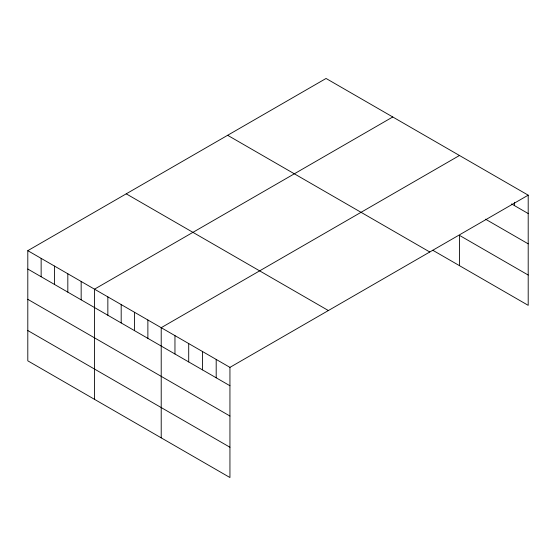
<?xml version="1.0" encoding="UTF-8"?>
<svg xmlns="http://www.w3.org/2000/svg" width="556" height="556" viewBox="0 0 556 556"><rect width="100%" height="100%" fill="white"/><g stroke="black" fill="none" stroke-linecap="round" stroke-linejoin="round"><path stroke-width="0.83" d="M27.8 250.666L229.941 367.37L229.941 477.534L27.8 360.83L27.8 250.666L326.059 78.465L528.2 195.17L528.2 305.334L432.79 250.256M392.765 116.975L94.506 289.176L94.506 399.34M459.471 155.492L161.212 327.686L161.212 437.857M229.941 367.37L528.2 195.17M511.562 203.934L528.2 213.546M485.513 219.189L528.2 243.834M528.2 275.046L459.471 235.369L459.471 265.657M227.633 135.289L429.774 251.993M126.226 193.835L328.367 310.54M27.8 269.034L229.941 385.739M27.8 299.33L229.941 416.034M27.8 330.535L229.941 447.246M514.453 202.266L514.453 205.609M216.194 359.433L216.194 377.802M202.453 351.496L202.453 369.865M188.706 343.559L188.706 361.935M174.959 335.622L174.959 353.998M147.875 319.985L147.875 338.361M134.531 312.284L134.531 330.653M121.187 304.577L121.187 322.953M107.85 296.876L107.85 315.252M81.162 281.475L81.162 299.844M67.825 273.767L67.825 292.143M54.481 266.067L54.481 284.443M41.144 258.366L41.144 276.735"/></g></svg>
